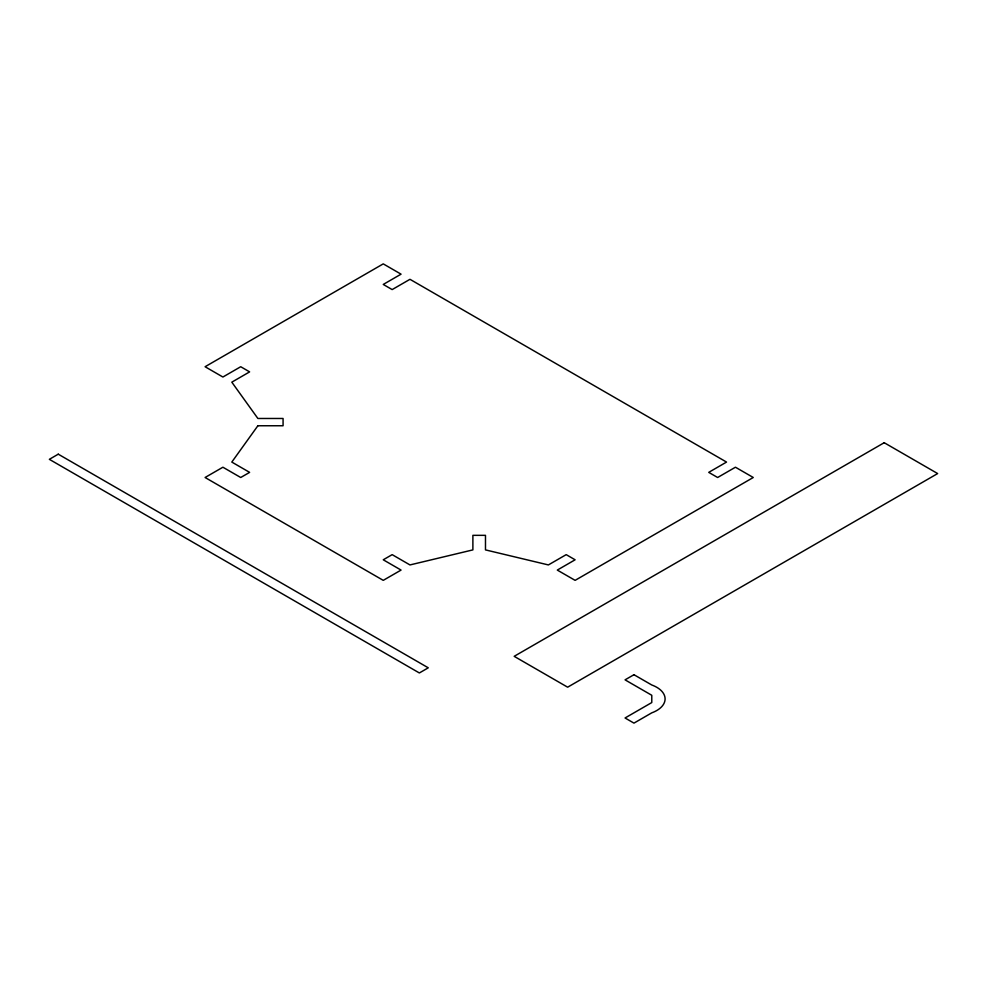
<?xml version="1.0" encoding="UTF-8"?>
<svg xmlns="http://www.w3.org/2000/svg" width="987" height="987" viewBox="0 0 987 987"><rect width="100%" height="100%" fill="white"/><g stroke="black" fill="none" stroke-linecap="round" stroke-linejoin="round"><path stroke-width="1.48" d="M257.878 425.755L231.809 462.076L249.625 472.366L240.717 477.498L222.902 467.221L205.086 477.498L383.252 580.356L401.067 570.079L383.252 559.789L392.16 554.645L409.975 564.934L472.884 549.895L472.884 535.336L485.481 535.336L485.481 549.895L548.39 564.934L566.205 554.645L575.113 559.789L557.297 570.079L575.113 580.356L753.266 477.498L735.451 467.221L717.635 477.498L708.728 472.366L726.543 462.076L409.975 279.309L392.16 289.586L383.252 284.441L401.067 274.164L383.252 263.874L205.086 366.732L222.902 377.022L240.717 366.732L249.625 371.877L231.809 382.166L257.878 418.476L283.072 418.476L283.072 425.755L257.878 425.755M58.258 454.18L49.35 459.325L419.364 672.961L428.272 667.817L58.258 454.18M884.204 442.707L514.178 656.33L567.636 687.186L937.65 473.563L884.204 442.707M633.962 674.713L625.055 679.846L651.778 695.28L651.778 702.559L625.055 717.981L633.962 723.126L651.778 712.836A28.512 16.458 0 0 0 651.778 684.99L633.962 674.713"/></g></svg>
